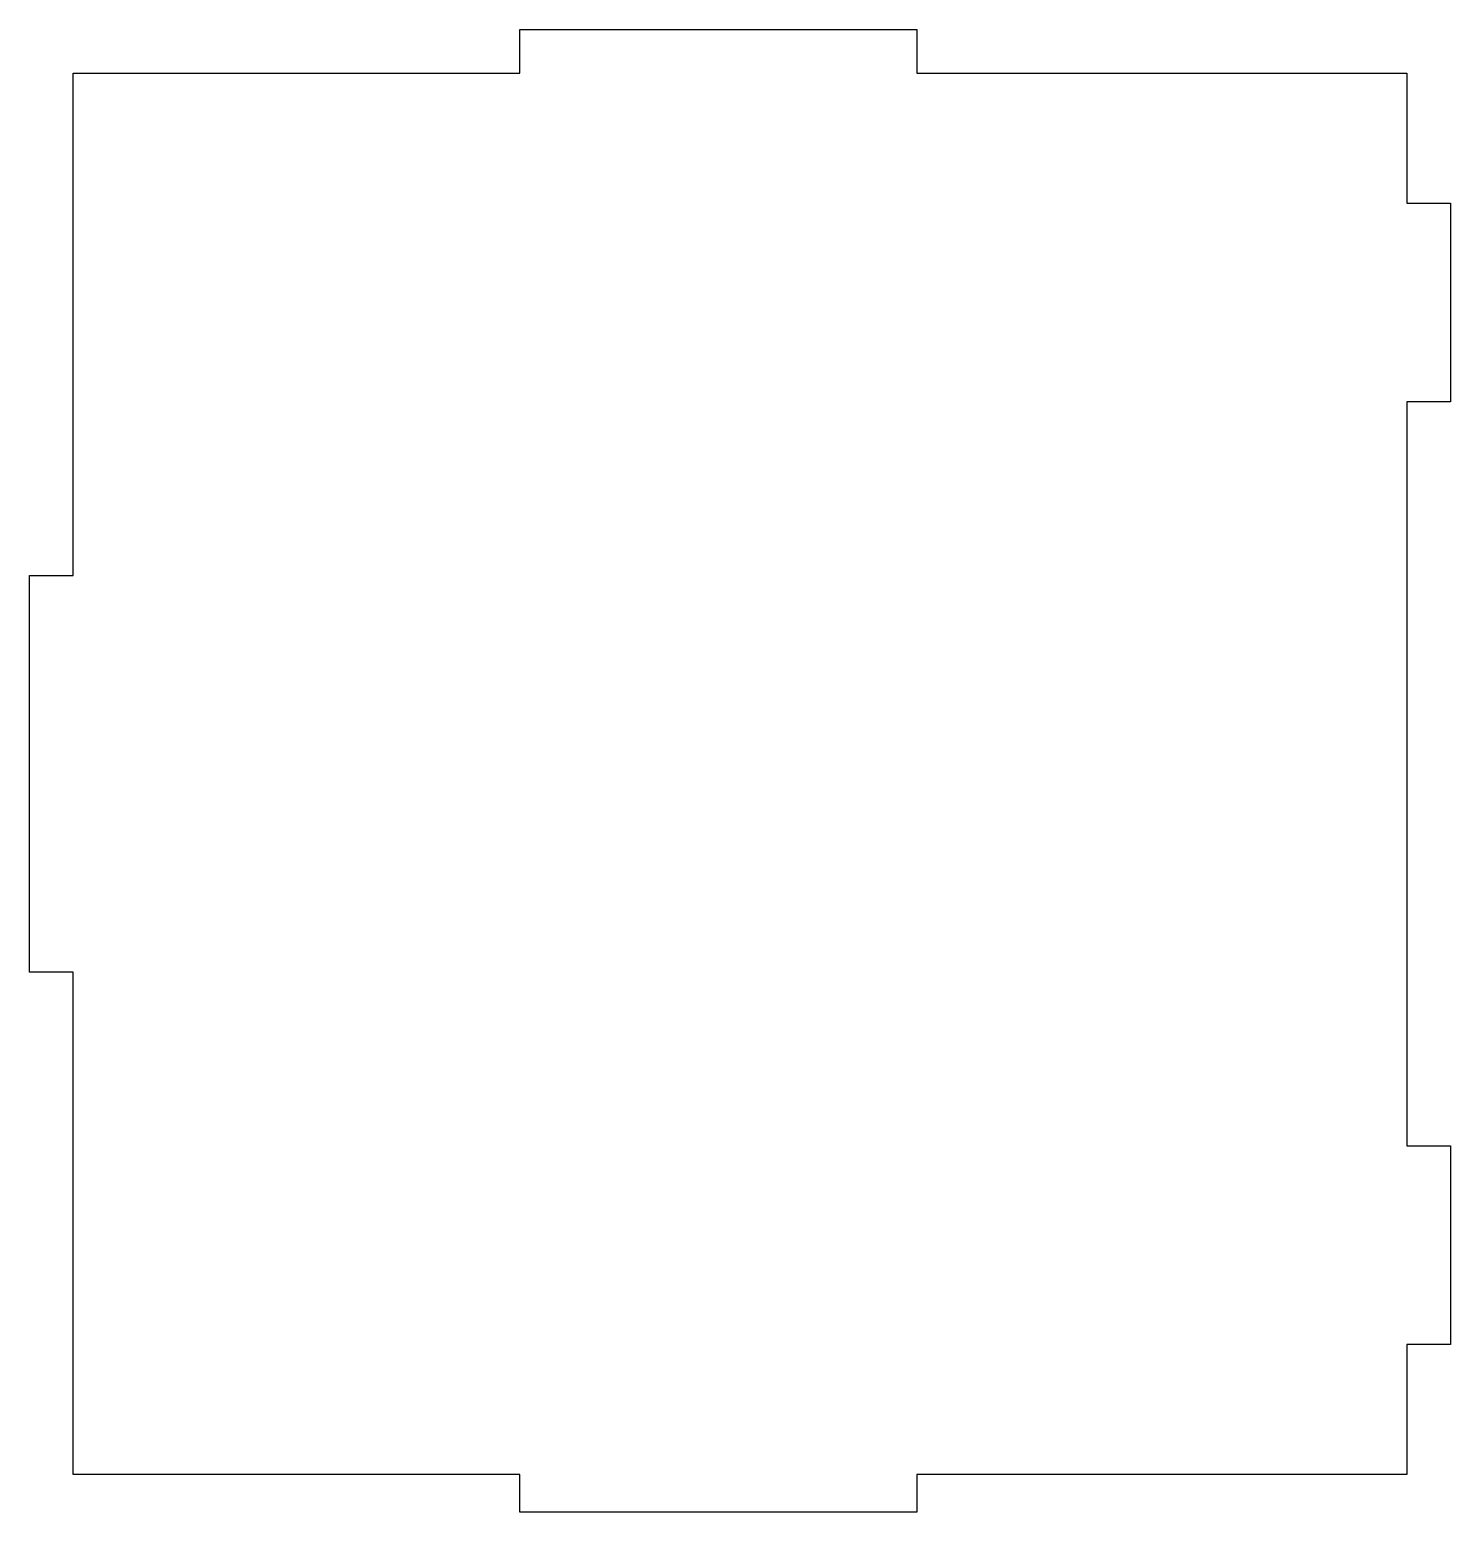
# Model space of a CAD drawing. Header units: inches. Extents: x 23.1 to 37.4, y 13.1 to 28.
import ezdxf

# ---------------------------------------------------------------- set-up
doc = ezdxf.new("R2010")
doc.units = ezdxf.units.IN
doc.layers.get('0').update_dxf_attribs({"linetype": 'CONTINUOUS'})

msp = doc.modelspace()

# ---------------------------------------------------------------- linework, layer by layer
msp.add_lwpolyline([(32.062, 27.562), (37, 27.562), (37, 26.25), (37.438, 26.25), (37.438, 24.25), (37, 24.25), (37, 16.75), (37.438, 16.75), (37.438, 14.75), (37, 14.75), (37, 13.437), (32.062, 13.437), (32.062, 13.057), (28.063, 13.057), (28.063, 13.437), (23.562, 13.437), (23.562, 18.5), (23.125, 18.5), (23.125, 22.5), (23.562, 22.5), (23.562, 27.562), (28.063, 27.562), (28.063, 28), (32.062, 28)], close=True)

doc.saveas('drawing.dxf')
